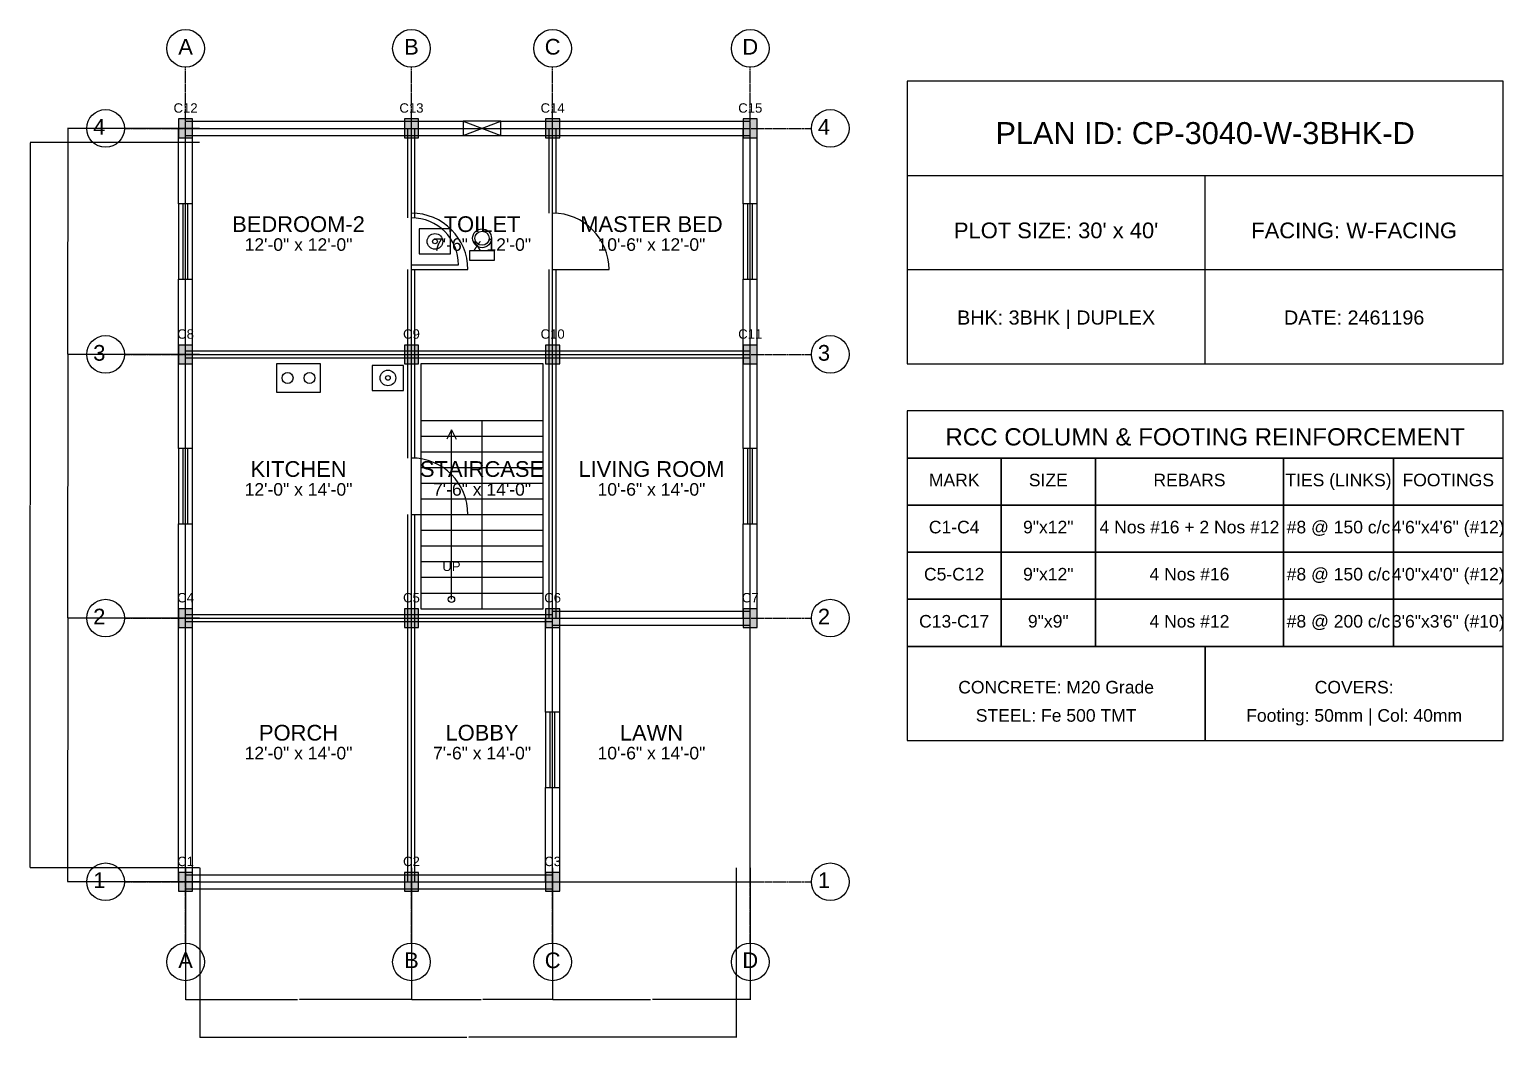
# Model space of a CAD drawing. Header units: inches. Extents: x -134 to 23580, y -99 to 23207.
# Drawn here: x 17400 to 18340, y 2401 to 3043 of the extents above; entities that cross this region are included whole.
import ezdxf
from ezdxf.enums import TextEntityAlignment as Align

# ---------------------------------------------------------------- set-up
doc = ezdxf.new("R2010")
doc.units = ezdxf.units.IN
doc.header["$MEASUREMENT"] = 0
doc.linetypes.add('CENTER', pattern=[2, 1.25, -0.25, 0.25, -0.25])
for name, color, linetype in [('A-COL-HATCH', 251, 'Continuous'), ('A-COLUMN', 1, 'Continuous'), ('A-DIM', 5, 'Continuous'), ('A-DOOR', 30, 'Continuous'), ('A-FIXTURE', 8, 'Continuous'), ('A-STAIR', 6, 'Continuous'), ('A-TEXT', 2, 'Continuous'), ('A-WALL-EXT', 7, 'Continuous'), ('A-WALL-INT', 9, 'Continuous'), ('A-WINDOW', 4, 'Continuous'), ('S-BEAM-FRAMING', 2, 'Continuous'), ('S-BUBBLE', 4, 'Continuous'), ('S-GRID-CENTER', 8, 'CENTER'), ('S-TABLE', 7, 'Continuous'), ('S-TEXT', 3, 'Continuous')]:
    doc.layers.add(name, color=color, linetype=linetype)
doc.styles.get("Standard").update_dxf_attribs({"font": 'arial.ttf'})
doc.dimstyles.get("Standard").update_dxf_attribs({"dimtxt": 0.18, "dimasz": 0.18, "dimexe": 0.18, "dimexo": 0.0625, "dimgap": 0.09, "dimtad": 0, "dimtih": 1, "dimtoh": 1, "dimdec": 4, "dimzin": 0, "dimdsep": 46, "dimtxsty": 'Standard', "dimcen": 0.09, "dimadec": 0, "dimazin": 0, "dimtfac": 1, "dimtdec": 4, "dimtofl": 0, "dimtmove": 0, "dimatfit": 3, "dimfxl": 1, "dimtolj": 1, "dimtzin": 0, "dimarcsym": 0})

# ---------------------------------------------------------------- blocks, each defined once
blk = doc.blocks.new('*D187')
at = {"layer": 'A-DIM', "color": 0, "lineweight": -2, "transparency": 16777216}
for p, q in [((17500, 2508.94), (17500, 2424.82)), ((17644, 2508.94), (17644, 2424.82)), ((17500.18, 2425), (17571.41, 2425)), ((17643.82, 2425), (17572.59, 2425))]:
    blk.add_line(p, q, dxfattribs=at)
at = {"layer": 'A-DIM', "color": 0, "transparency": 16777216}
for points in [[(17500.18, 2425.03), (17500.18, 2424.97), (17500, 2425)], [(17643.82, 2425.03), (17643.82, 2424.97), (17644, 2425)]]:
    blk.add_solid(points, dxfattribs=at)
at = {"layer": 'Defpoints', "color": 0, "transparency": 16777216}
for p in [(17500, 2509), (17644, 2509), (17644, 2425)]:
    blk.add_point(p, dxfattribs=at)
at = {"layer": 'A-DIM', "color": 0, "transparency": 16777216, "insert": (17572, 2425), "char_height": 0.18, "attachment_point": 5}
blk.add_mtext('\\A1;144.0000', dxfattribs=at)
blk = doc.blocks.new('*D188')
at = {"layer": 'A-DIM', "color": 0, "lineweight": -2, "transparency": 16777216}
for p, q in [((17644, 2508.94), (17644, 2424.82)), ((17734, 2508.94), (17734, 2424.82)), ((17644.18, 2425), (17688.47, 2425)), ((17733.82, 2425), (17689.53, 2425))]:
    blk.add_line(p, q, dxfattribs=at)
at = {"layer": 'A-DIM', "color": 0, "transparency": 16777216}
for points in [[(17644.18, 2425.03), (17644.18, 2424.97), (17644, 2425)], [(17733.82, 2425.03), (17733.82, 2424.97), (17734, 2425)]]:
    blk.add_solid(points, dxfattribs=at)
at = {"layer": 'Defpoints', "color": 0, "transparency": 16777216}
for p in [(17644, 2509), (17734, 2509), (17734, 2425)]:
    blk.add_point(p, dxfattribs=at)
at = {"layer": 'A-DIM', "color": 0, "transparency": 16777216, "insert": (17689, 2425), "char_height": 0.18, "attachment_point": 5}
blk.add_mtext('\\A1;90.0000', dxfattribs=at)
blk = doc.blocks.new('*D189')
at = {"layer": 'A-DIM', "color": 0, "lineweight": -2, "transparency": 16777216}
for p, q in [((17734, 2508.94), (17734, 2424.82)), ((17860, 2508.94), (17860, 2424.82)), ((17734.18, 2425), (17796.41, 2425)), ((17859.82, 2425), (17797.59, 2425))]:
    blk.add_line(p, q, dxfattribs=at)
at = {"layer": 'A-DIM', "color": 0, "transparency": 16777216}
for points in [[(17734.18, 2425.03), (17734.18, 2424.97), (17734, 2425)], [(17859.82, 2425.03), (17859.82, 2424.97), (17860, 2425)]]:
    blk.add_solid(points, dxfattribs=at)
at = {"layer": 'Defpoints', "color": 0, "transparency": 16777216}
for p in [(17734, 2509), (17860, 2509), (17860, 2425)]:
    blk.add_point(p, dxfattribs=at)
at = {"layer": 'A-DIM', "color": 0, "transparency": 16777216, "insert": (17797, 2425), "char_height": 0.18, "attachment_point": 5}
blk.add_mtext('\\A1;126.0000', dxfattribs=at)
blk = doc.blocks.new('*D190')
at = {"layer": 'A-DIM', "color": 0, "lineweight": -2, "transparency": 16777216}
for p, q in [((17509, 2508.94), (17509, 2400.82)), ((17851, 2508.94), (17851, 2400.82)), ((17509.18, 2401), (17679.4, 2401)), ((17850.82, 2401), (17680.6, 2401))]:
    blk.add_line(p, q, dxfattribs=at)
at = {"layer": 'A-DIM', "color": 0, "transparency": 16777216}
for points in [[(17509.18, 2401.03), (17509.18, 2400.97), (17509, 2401)], [(17850.82, 2401.03), (17850.82, 2400.97), (17851, 2401)]]:
    blk.add_solid(points, dxfattribs=at)
at = {"layer": 'Defpoints', "color": 0, "transparency": 16777216}
for p in [(17509, 2509), (17851, 2509), (17851, 2401)]:
    blk.add_point(p, dxfattribs=at)
at = {"layer": 'A-DIM', "color": 0, "transparency": 16777216, "insert": (17680, 2401), "char_height": 0.18, "attachment_point": 5}
blk.add_mtext('\\A1;342.0000', dxfattribs=at)
blk = doc.blocks.new('*D191')
at = {"layer": 'A-DIM', "color": 0, "lineweight": -2, "transparency": 16777216}
for p, q in [((17508.94, 2668), (17424.82, 2668)), ((17425, 2667.82), (17425, 2584.18)), ((17425, 2500.18), (17425, 2583.82)), ((17508.94, 2500), (17424.82, 2500))]:
    blk.add_line(p, q, dxfattribs=at)
at = {"layer": 'A-DIM', "color": 0, "transparency": 16777216}
for points in [[(17424.97, 2667.82), (17425.03, 2667.82), (17425, 2668)], [(17424.97, 2500.18), (17425.03, 2500.18), (17425, 2500)]]:
    blk.add_solid(points, dxfattribs=at)
at = {"layer": 'Defpoints', "color": 0, "transparency": 16777216}
for p in [(17425, 2668), (17509, 2668), (17509, 2500)]:
    blk.add_point(p, dxfattribs=at)
at = {"layer": 'A-DIM', "color": 0, "transparency": 16777216, "insert": (17425, 2584), "char_height": 0.18, "attachment_point": 5}
blk.add_mtext('\\A1;168.0000', dxfattribs=at)
blk = doc.blocks.new('*D192')
at = {"layer": 'A-DIM', "color": 0, "lineweight": -2, "transparency": 16777216}
for p, q in [((17508.94, 2836), (17424.82, 2836)), ((17425, 2835.82), (17425, 2752.18)), ((17425, 2668.18), (17425, 2751.82)), ((17508.94, 2668), (17424.82, 2668))]:
    blk.add_line(p, q, dxfattribs=at)
at = {"layer": 'A-DIM', "color": 0, "transparency": 16777216}
for points in [[(17424.97, 2835.82), (17425.03, 2835.82), (17425, 2836)], [(17424.97, 2668.18), (17425.03, 2668.18), (17425, 2668)]]:
    blk.add_solid(points, dxfattribs=at)
at = {"layer": 'Defpoints', "color": 0, "transparency": 16777216}
for p in [(17425, 2836), (17509, 2836), (17509, 2668)]:
    blk.add_point(p, dxfattribs=at)
at = {"layer": 'A-DIM', "color": 0, "transparency": 16777216, "insert": (17425, 2752), "char_height": 0.18, "attachment_point": 5}
blk.add_mtext('\\A1;168.0000', dxfattribs=at)
blk = doc.blocks.new('*D193')
at = {"layer": 'A-DIM', "color": 0, "lineweight": -2, "transparency": 16777216}
for p, q in [((17508.94, 2980), (17424.82, 2980)), ((17425, 2979.82), (17425, 2908.18)), ((17425, 2836.18), (17425, 2907.82)), ((17508.94, 2836), (17424.82, 2836))]:
    blk.add_line(p, q, dxfattribs=at)
at = {"layer": 'A-DIM', "color": 0, "transparency": 16777216}
for points in [[(17424.97, 2979.82), (17425.03, 2979.82), (17425, 2980)], [(17424.97, 2836.18), (17425.03, 2836.18), (17425, 2836)]]:
    blk.add_solid(points, dxfattribs=at)
at = {"layer": 'Defpoints', "color": 0, "transparency": 16777216}
for p in [(17425, 2980), (17509, 2980), (17509, 2836)]:
    blk.add_point(p, dxfattribs=at)
at = {"layer": 'A-DIM', "color": 0, "transparency": 16777216, "insert": (17425, 2908), "char_height": 0.18, "attachment_point": 5}
blk.add_mtext('\\A1;144.0000', dxfattribs=at)
blk = doc.blocks.new('*D194')
at = {"layer": 'A-DIM', "color": 0, "lineweight": -2, "transparency": 16777216}
for p, q in [((17508.94, 2971), (17400.82, 2971)), ((17401, 2970.82), (17401, 2740.18)), ((17401, 2509.18), (17401, 2739.82)), ((17508.94, 2509), (17400.82, 2509))]:
    blk.add_line(p, q, dxfattribs=at)
at = {"layer": 'A-DIM', "color": 0, "transparency": 16777216}
for points in [[(17400.97, 2970.82), (17401.03, 2970.82), (17401, 2971)], [(17400.97, 2509.18), (17401.03, 2509.18), (17401, 2509)]]:
    blk.add_solid(points, dxfattribs=at)
at = {"layer": 'Defpoints', "color": 0, "transparency": 16777216}
for p in [(17401, 2971), (17509, 2971), (17509, 2509)]:
    blk.add_point(p, dxfattribs=at)
at = {"layer": 'A-DIM', "color": 0, "transparency": 16777216, "insert": (17401, 2740), "char_height": 0.18, "attachment_point": 5}
blk.add_mtext('\\A1;462.0000', dxfattribs=at)

msp = doc.modelspace()

# ---------------------------------------------------------------- linework, layer by layer
at = {"layer": 'A-COL-HATCH'}
for points in [[(17495.5, 2974), (17504.5, 2974), (17495.5, 2986), (17504.5, 2986)], [(17639.5, 2974), (17648.5, 2974), (17639.5, 2986), (17648.5, 2986)], [(17729.5, 2974), (17738.5, 2974), (17729.5, 2986), (17738.5, 2986)], [(17855.5, 2974), (17864.5, 2974), (17855.5, 2986), (17864.5, 2986)], [(17495.5, 2830), (17504.5, 2830), (17495.5, 2842), (17504.5, 2842)], [(17639.5, 2830), (17648.5, 2830), (17639.5, 2842), (17648.5, 2842)], [(17729.5, 2830), (17738.5, 2830), (17729.5, 2842), (17738.5, 2842)], [(17855.5, 2830), (17864.5, 2830), (17855.5, 2842), (17864.5, 2842)], [(17495.5, 2662), (17504.5, 2662), (17495.5, 2674), (17504.5, 2674)], [(17639.5, 2662), (17648.5, 2662), (17639.5, 2674), (17648.5, 2674)], [(17729.5, 2662), (17738.5, 2662), (17729.5, 2674), (17738.5, 2674)], [(17855.5, 2662), (17864.5, 2662), (17855.5, 2674), (17864.5, 2674)], [(17495.5, 2494), (17504.5, 2494), (17495.5, 2506), (17504.5, 2506)], [(17639.5, 2494), (17648.5, 2494), (17639.5, 2506), (17648.5, 2506)], [(17729.5, 2494), (17738.5, 2494), (17729.5, 2506), (17738.5, 2506)]]:
    msp.add_solid(points, dxfattribs=at)
at = {"layer": 'A-COLUMN'}
for points in [[(17495.5, 2974), (17504.5, 2974), (17504.5, 2986), (17495.5, 2986)], [(17639.5, 2974), (17648.5, 2974), (17648.5, 2986), (17639.5, 2986)], [(17729.5, 2974), (17738.5, 2974), (17738.5, 2986), (17729.5, 2986)], [(17855.5, 2974), (17864.5, 2974), (17864.5, 2986), (17855.5, 2986)], [(17495.5, 2830), (17504.5, 2830), (17504.5, 2842), (17495.5, 2842)], [(17639.5, 2830), (17648.5, 2830), (17648.5, 2842), (17639.5, 2842)], [(17729.5, 2830), (17738.5, 2830), (17738.5, 2842), (17729.5, 2842)], [(17855.5, 2830), (17864.5, 2830), (17864.5, 2842), (17855.5, 2842)], [(17495.5, 2662), (17504.5, 2662), (17504.5, 2674), (17495.5, 2674)], [(17639.5, 2662), (17648.5, 2662), (17648.5, 2674), (17639.5, 2674)], [(17729.5, 2662), (17738.5, 2662), (17738.5, 2674), (17729.5, 2674)], [(17855.5, 2662), (17864.5, 2662), (17864.5, 2674), (17855.5, 2674)], [(17495.5, 2494), (17504.5, 2494), (17504.5, 2506), (17495.5, 2506)], [(17639.5, 2494), (17648.5, 2494), (17648.5, 2506), (17639.5, 2506)], [(17729.5, 2494), (17738.5, 2494), (17738.5, 2506), (17729.5, 2506)]]:
    msp.add_lwpolyline(points, close=True, dxfattribs=at)
at = {"layer": 'A-DOOR'}
for p, q in [((17644, 2893), (17674, 2893)), ((17644, 2890), (17680, 2890)), ((17734, 2890), (17770, 2890)), ((17644, 2734), (17680, 2734))]:
    msp.add_line(p, q, dxfattribs=at)
for centre, radius in [((17644, 2890), 36), ((17644, 2893), 30), ((17734, 2890), 36), ((17644, 2734), 36)]:
    msp.add_arc(centre, radius, 0, 90, dxfattribs=at)
at = {"layer": 'A-FIXTURE'}
for points in [[(17649, 2900), (17669, 2900), (17669, 2916), (17649, 2916)], [(17681, 2896), (17697, 2896), (17697, 2902), (17681, 2902)], [(17558, 2812), (17586, 2812), (17586, 2830), (17558, 2830)], [(17619, 2813), (17639, 2813), (17639, 2829), (17619, 2829)]]:
    msp.add_lwpolyline(points, close=True, dxfattribs=at)
for centre, radius in [((17689, 2910), 6), ((17689, 2910), 4.5), ((17659, 2908), 5), ((17659, 2908), 1.5), ((17565, 2821), 3.5), ((17579, 2821), 3.5), ((17629, 2821), 5), ((17629, 2821), 1.5)]:
    msp.add_circle(centre, radius, dxfattribs=at)
at = {"layer": 'A-STAIR'}
for p, q in [((17650, 2794), (17728, 2794)), ((17689, 2674), (17689, 2794)), ((17650, 2784), (17689, 2784)), ((17669.5, 2788), (17666.5, 2782)), ((17669.5, 2680), (17669.5, 2788)), ((17669.5, 2788), (17672.5, 2782)), ((17689, 2784), (17728, 2784)), ((17650, 2774), (17689, 2774)), ((17689, 2774), (17728, 2774)), ((17650, 2764), (17689, 2764)), ((17689, 2764), (17728, 2764)), ((17650, 2754), (17689, 2754)), ((17689, 2754), (17728, 2754)), ((17650, 2744), (17689, 2744)), ((17689, 2744), (17728, 2744)), ((17650, 2734), (17689, 2734)), ((17689, 2734), (17728, 2734)), ((17650, 2724), (17689, 2724)), ((17689, 2724), (17728, 2724)), ((17650, 2714), (17689, 2714)), ((17689, 2714), (17728, 2714)), ((17650, 2704), (17689, 2704)), ((17689, 2704), (17728, 2704)), ((17650, 2694), (17689, 2694)), ((17689, 2694), (17728, 2694)), ((17650, 2684), (17689, 2684)), ((17689, 2684), (17728, 2684))]:
    msp.add_line(p, q, dxfattribs=at)
msp.add_lwpolyline([(17650, 2674), (17728, 2674), (17728, 2830), (17650, 2830)], close=True, dxfattribs=at)
msp.add_circle((17669.5, 2680), 2, dxfattribs=at)
at = {"layer": 'A-WALL-EXT'}
for p, q in [((17495.5, 2932), (17495.5, 2980)), ((17500, 2984.5), (17644, 2984.5)), ((17504.5, 2932), (17504.5, 2980)), ((17644, 2984.5), (17677, 2984.5)), ((17701, 2984.5), (17734, 2984.5)), ((17734, 2984.5), (17860, 2984.5)), ((17855.5, 2932), (17855.5, 2980)), ((17864.5, 2932), (17864.5, 2980)), ((17500, 2975.5), (17644, 2975.5)), ((17644, 2975.5), (17677, 2975.5)), ((17701, 2975.5), (17734, 2975.5)), ((17734, 2975.5), (17860, 2975.5)), ((17960, 2950), (18340, 2950)), ((18150, 2830), (18150, 2950)), ((17960, 2890), (18340, 2890)), ((17495.5, 2836), (17495.5, 2884)), ((17504.5, 2836), (17504.5, 2884)), ((17855.5, 2836), (17855.5, 2884)), ((17864.5, 2836), (17864.5, 2884)), ((17495.5, 2776), (17495.5, 2836)), ((17504.5, 2776), (17504.5, 2836)), ((17855.5, 2776), (17855.5, 2836)), ((17864.5, 2776), (17864.5, 2836)), ((17495.5, 2668), (17495.5, 2728)), ((17504.5, 2668), (17504.5, 2728)), ((17855.5, 2668), (17855.5, 2728)), ((17864.5, 2668), (17864.5, 2728)), ((17734, 2672.5), (17860, 2672.5)), ((17495.5, 2500), (17495.5, 2668)), ((17504.5, 2500), (17504.5, 2668)), ((17729.5, 2608), (17729.5, 2668)), ((17734, 2663.5), (17860, 2663.5)), ((17738.5, 2608), (17738.5, 2668)), ((17729.5, 2500), (17729.5, 2560)), ((17738.5, 2500), (17738.5, 2560)), ((17500, 2504.5), (17644, 2504.5)), ((17644, 2504.5), (17734, 2504.5)), ((17500, 2495.5), (17644, 2495.5)), ((17644, 2495.5), (17734, 2495.5))]:
    msp.add_line(p, q, dxfattribs=at)
msp.add_lwpolyline([(17960, 2830), (18340, 2830), (18340, 3010), (17960, 3010)], close=True, dxfattribs=at)
at = {"layer": 'A-WALL-INT'}
for p, q in [((17641.75, 2923), (17641.75, 2980)), ((17646.25, 2923), (17646.25, 2980)), ((17731.75, 2926), (17731.75, 2980)), ((17736.25, 2926), (17736.25, 2980)), ((17641.75, 2836), (17641.75, 2890)), ((17646.25, 2836), (17646.25, 2890)), ((17731.75, 2836), (17731.75, 2890)), ((17736.25, 2836), (17736.25, 2890)), ((17500, 2838.25), (17644, 2838.25)), ((17644, 2838.25), (17734, 2838.25)), ((17734, 2838.25), (17860, 2838.25)), ((17500, 2833.75), (17644, 2833.75)), ((17641.75, 2770), (17641.75, 2836)), ((17644, 2833.75), (17734, 2833.75)), ((17646.25, 2770), (17646.25, 2836)), ((17731.75, 2668), (17731.75, 2836)), ((17734, 2833.75), (17860, 2833.75)), ((17736.25, 2668), (17736.25, 2836)), ((17641.75, 2668), (17641.75, 2734)), ((17646.25, 2668), (17646.25, 2734)), ((17500, 2670.25), (17644, 2670.25)), ((17644, 2670.25), (17734, 2670.25)), ((17500, 2665.75), (17644, 2665.75)), ((17641.75, 2500), (17641.75, 2668)), ((17644, 2665.75), (17734, 2665.75)), ((17646.25, 2500), (17646.25, 2668))]:
    msp.add_line(p, q, dxfattribs=at)
at = {"layer": 'A-WINDOW'}
for p, q in [((17677, 2975.5), (17701, 2984.5)), ((17677, 2984.5), (17701, 2975.5)), ((17498.5, 2884), (17498.5, 2932)), ((17501.5, 2884), (17501.5, 2932)), ((17858.5, 2884), (17858.5, 2932)), ((17861.5, 2884), (17861.5, 2932)), ((17498.5, 2728), (17498.5, 2776)), ((17501.5, 2728), (17501.5, 2776)), ((17858.5, 2728), (17858.5, 2776)), ((17861.5, 2728), (17861.5, 2776)), ((17732.5, 2560), (17732.5, 2608)), ((17735.5, 2560), (17735.5, 2608))]:
    msp.add_line(p, q, dxfattribs=at)
for points in [[(17677, 2975.5), (17701, 2975.5), (17701, 2984.5), (17677, 2984.5)], [(17495.5, 2884), (17504.5, 2884), (17504.5, 2932), (17495.5, 2932)], [(17855.5, 2884), (17864.5, 2884), (17864.5, 2932), (17855.5, 2932)], [(17495.5, 2728), (17504.5, 2728), (17504.5, 2776), (17495.5, 2776)], [(17855.5, 2728), (17864.5, 2728), (17864.5, 2776), (17855.5, 2776)], [(17729.5, 2560), (17738.5, 2560), (17738.5, 2608), (17729.5, 2608)]]:
    msp.add_lwpolyline(points, close=True, dxfattribs=at)
at = {"layer": 'S-BEAM-FRAMING'}
for p, q in [((17500, 2500), (17500, 2980)), ((17500, 2980), (17860, 2980)), ((17644, 2500), (17644, 2980)), ((17734, 2500), (17734, 2980)), ((17860, 2500), (17860, 2980)), ((17500, 2836), (17860, 2836)), ((17500, 2668), (17860, 2668)), ((17500, 2500), (17860, 2500))]:
    msp.add_line(p, q, dxfattribs=at)
at = {"layer": 'S-BUBBLE'}
for centre in [(17500, 3031), (17644, 3031), (17734, 3031), (17860, 3031), (17449, 2980), (17911, 2980), (17449, 2836), (17911, 2836), (17449, 2668), (17911, 2668), (17449, 2500), (17911, 2500), (17500, 2449), (17644, 2449), (17734, 2449), (17860, 2449)]:
    msp.add_circle(centre, 12, dxfattribs=at)
at = {"layer": 'S-GRID-CENTER'}
for p, q in [((17500, 2461), (17500, 3019)), ((17644, 2461), (17644, 3019)), ((17734, 2461), (17734, 3019)), ((17860, 2461), (17860, 3019)), ((17461, 2980), (17899, 2980)), ((17461, 2836), (17899, 2836)), ((17461, 2668), (17899, 2668)), ((17461, 2500), (17899, 2500))]:
    msp.add_line(p, q, dxfattribs=at)
at = {"layer": 'S-TABLE'}
for points in [[(17960, 2770), (18340, 2770), (18340, 2800), (17960, 2800)], [(17960, 2740), (18020, 2740), (18020, 2770), (17960, 2770)], [(18020, 2740), (18080, 2740), (18080, 2770), (18020, 2770)], [(18080, 2740), (18200, 2740), (18200, 2770), (18080, 2770)], [(18200, 2740), (18270, 2740), (18270, 2770), (18200, 2770)], [(18270, 2740), (18340, 2740), (18340, 2770), (18270, 2770)], [(17960, 2710), (18020, 2710), (18020, 2740), (17960, 2740)], [(18020, 2710), (18080, 2710), (18080, 2740), (18020, 2740)], [(18080, 2710), (18200, 2710), (18200, 2740), (18080, 2740)], [(18200, 2710), (18270, 2710), (18270, 2740), (18200, 2740)], [(18270, 2710), (18340, 2710), (18340, 2740), (18270, 2740)], [(17960, 2680), (18020, 2680), (18020, 2710), (17960, 2710)], [(18020, 2680), (18080, 2680), (18080, 2710), (18020, 2710)], [(18080, 2680), (18200, 2680), (18200, 2710), (18080, 2710)], [(18200, 2680), (18270, 2680), (18270, 2710), (18200, 2710)], [(18270, 2680), (18340, 2680), (18340, 2710), (18270, 2710)], [(17960, 2650), (18020, 2650), (18020, 2680), (17960, 2680)], [(18020, 2650), (18080, 2650), (18080, 2680), (18020, 2680)], [(18080, 2650), (18200, 2650), (18200, 2680), (18080, 2680)], [(18200, 2650), (18270, 2650), (18270, 2680), (18200, 2680)], [(18270, 2650), (18340, 2650), (18340, 2680), (18270, 2680)], [(17960, 2590), (18150, 2590), (18150, 2650), (17960, 2650)], [(18150, 2590), (18340, 2590), (18340, 2650), (18150, 2650)]]:
    msp.add_lwpolyline(points, close=True, dxfattribs=at)

# ---------------------------------------------------------------- texts
at = {"layer": 'A-TEXT'}
for s, height, p in [('C12', 6, (17500, 2990)), ('C13', 6, (17644, 2990)), ('C14', 6, (17734, 2990)), ('C15', 6, (17860, 2990)), ('PLAN ID: CP-3040-W-3BHK-D', 14, (18150, 2970)), ('BEDROOM-2', 10, (17572, 2914)), ('TOILET', 10, (17689, 2914)), ('MASTER BED', 10, (17797, 2914)), ("PLOT SIZE: 30' x 40'", 10, (18055, 2910)), ('FACING: W-FACING', 10, (18245, 2910)), ('12\'-0" x 12\'-0"', 8, (17572, 2902)), ('7\'-6" x 12\'-0"', 8, (17689, 2902)), ('10\'-6" x 12\'-0"', 8, (17797, 2902)), ('BHK: 3BHK | DUPLEX', 9, (18055, 2855)), ('DATE: 2461196', 9, (18245, 2855)), ('C8', 6, (17500, 2846)), ('C9', 6, (17644, 2846)), ('C10', 6, (17734, 2846)), ('C11', 6, (17860, 2846)), ('KITCHEN', 10, (17572, 2758)), ('STAIRCASE', 10, (17689, 2758)), ('LIVING ROOM', 10, (17797, 2758)), ('12\'-0" x 14\'-0"', 8, (17572, 2746)), ('7\'-6" x 14\'-0"', 8, (17689, 2746)), ('10\'-6" x 14\'-0"', 8, (17797, 2746)), ('UP', 6, (17669.5, 2698)), ('C4', 6, (17500, 2678)), ('C5', 6, (17644, 2678)), ('C6', 6, (17734, 2678)), ('C7', 6, (17860, 2678)), ('PORCH', 10, (17572, 2590)), ('LOBBY', 10, (17689, 2590)), ('LAWN', 10, (17797, 2590)), ('12\'-0" x 14\'-0"', 8, (17572, 2578)), ('7\'-6" x 14\'-0"', 8, (17689, 2578)), ('10\'-6" x 14\'-0"', 8, (17797, 2578)), ('C1', 6, (17500, 2510)), ('C2', 6, (17644, 2510)), ('C3', 6, (17734, 2510))]:
    msp.add_text(s, height=height, dxfattribs=at).set_placement(p, align=Align.CENTER)
at = {"layer": 'S-TEXT'}
for s, height, p in [('A', 10, (17500, 3027)), ('B', 10, (17644, 3027)), ('C', 10, (17734, 3027)), ('D', 10, (17860, 3027)), ('4', 10, (17445, 2976)), ('4', 10, (17907, 2976)), ('3', 10, (17445, 2832)), ('3', 10, (17907, 2832)), ('RCC COLUMN & FOOTING REINFORCEMENT', 11, (18150, 2778)), ('MARK', 8, (17990, 2752)), ('SIZE', 8, (18050, 2752)), ('REBARS', 8, (18140, 2752)), ('TIES (LINKS)', 8, (18235, 2752)), ('FOOTINGS', 8, (18305, 2752)), ('C1-C4', 8, (17990, 2722)), ('9"x12"', 8, (18050, 2722)), ('4 Nos #16 + 2 Nos #12', 8, (18140, 2722)), ('#8 @ 150 c/c', 8, (18235, 2722)), ('4\'6"x4\'6" (#12)', 8, (18305, 2722)), ('C5-C12', 8, (17990, 2692)), ('9"x12"', 8, (18050, 2692)), ('4 Nos #16', 8, (18140, 2692)), ('#8 @ 150 c/c', 8, (18235, 2692)), ('4\'0"x4\'0" (#12)', 8, (18305, 2692)), ('2', 10, (17445, 2664)), ('2', 10, (17907, 2664)), ('C13-C17', 8, (17990, 2662)), ('9"x9"', 8, (18050, 2662)), ('4 Nos #12', 8, (18140, 2662)), ('#8 @ 200 c/c', 8, (18235, 2662)), ('3\'6"x3\'6" (#10)', 8, (18305, 2662)), ('CONCRETE: M20 Grade', 8, (18055, 2620)), ('COVERS:', 8, (18245, 2620)), ('STEEL: Fe 500 TMT', 8, (18055, 2602)), ('Footing: 50mm | Col: 40mm', 8, (18245, 2602)), ('1', 10, (17445, 2496)), ('1', 10, (17907, 2496)), ('A', 10, (17500, 2445)), ('B', 10, (17644, 2445)), ('C', 10, (17734, 2445)), ('D', 10, (17860, 2445))]:
    msp.add_text(s, height=height, dxfattribs=at).set_placement(p, align=Align.CENTER)

# ---------------------------------------------------------------- dimensions: what is measured, and where the dimension line sits
at = {"layer": 'A-DIM'}
for base, p1, p2, picture, middle in [((17425, 2980), (17509, 2836), (17509, 2980), '*D193', (17425, 2908)), ((17401, 2971), (17509, 2509), (17509, 2971), '*D194', (17401, 2740)), ((17425, 2836), (17509, 2668), (17509, 2836), '*D192', (17425, 2752)), ((17425, 2668), (17509, 2500), (17509, 2668), '*D191', (17425, 2584))]:
    dim = msp.add_linear_dim(base=base, p1=p1, p2=p2, angle=90, dimstyle='Standard', dxfattribs=at)
    dim.commit()
    dim.dimension.update_dxf_attribs({"geometry": picture, "text_midpoint": middle})
for base, p1, p2, picture, middle in [((17644, 2425), (17500, 2509), (17644, 2509), '*D187', (17572, 2425)), ((17851, 2401), (17509, 2509), (17851, 2509), '*D190', (17680, 2401)), ((17734, 2425), (17644, 2509), (17734, 2509), '*D188', (17689, 2425)), ((17860, 2425), (17734, 2509), (17860, 2509), '*D189', (17797, 2425))]:
    dim = msp.add_linear_dim(base=base, p1=p1, p2=p2, dimstyle='Standard', dxfattribs=at)
    dim.commit()
    dim.dimension.update_dxf_attribs({"geometry": picture, "text_midpoint": middle})

doc.saveas('drawing.dxf')
